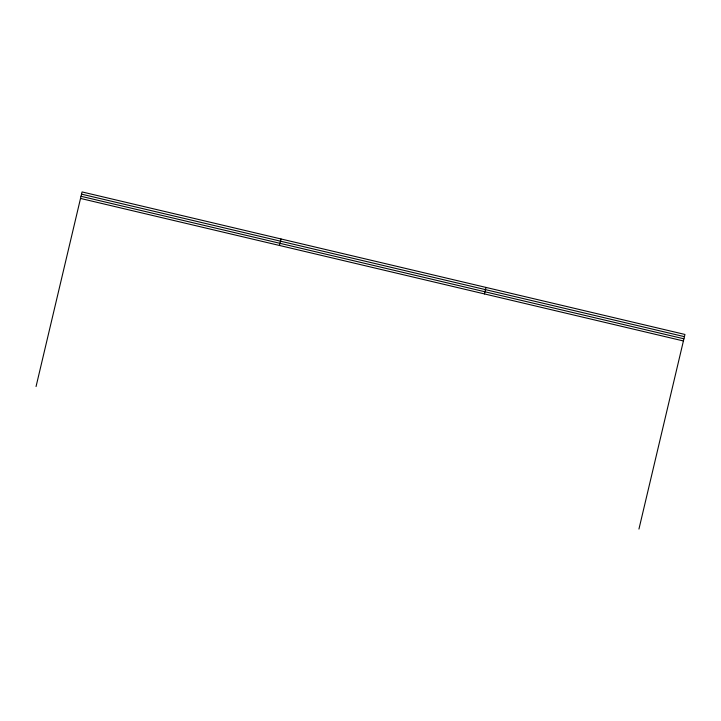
<?xml version="1.0" encoding="UTF-8"?>
<svg xmlns="http://www.w3.org/2000/svg" width="721" height="721" viewBox="0 0 721 721"><rect width="100%" height="100%" fill="white"/><g stroke="black" fill="none" stroke-linecap="round" stroke-linejoin="round"><path stroke-width="1.08" d="M36.05 386.546L82.059 191.93L684.95 334.454L638.941 529.07M279.478 245.464L281.01 238.966M484.458 293.925L485.999 287.418M81.536 194.147L684.427 336.662M81.022 196.292L683.923 338.807M80.518 198.437L683.409 340.952"/></g></svg>
